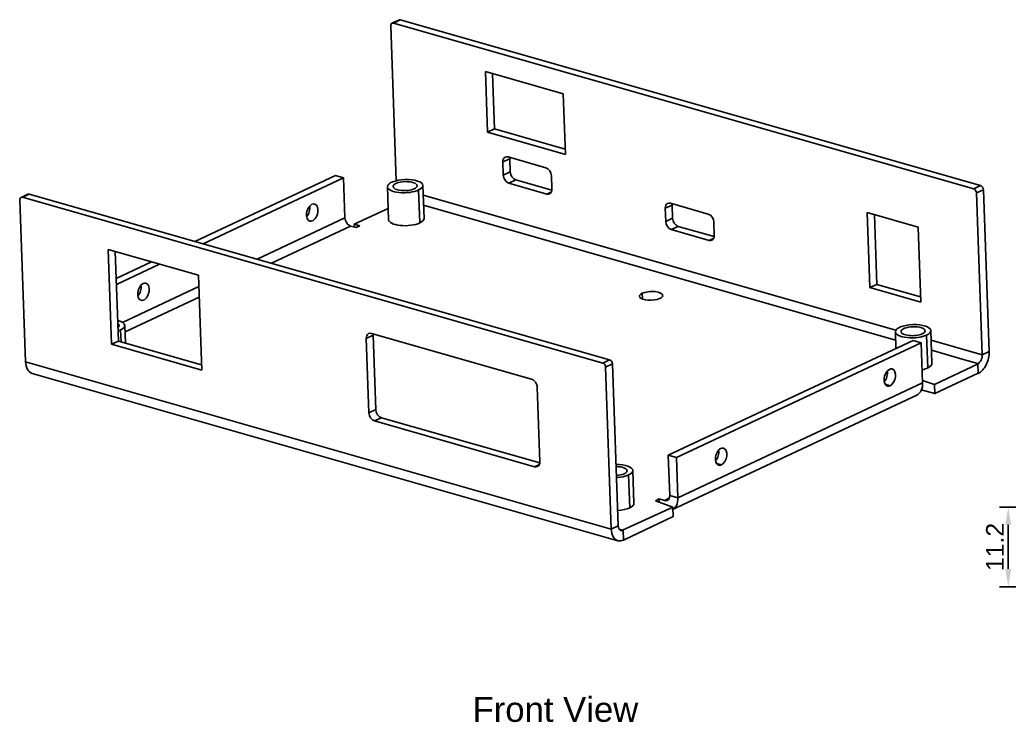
# Model space of a CAD drawing. Header units: millimetres. Extents: x 15 to 627, y 19 to 461.
# Drawn here: x 351.3 to 490.9, y 156.8 to 255.8 of the extents above; entities that cross this region are included whole.
import ezdxf

# ---------------------------------------------------------------- set-up
doc = ezdxf.new("R2010")
doc.units = ezdxf.units.MM
doc.header["$MEASUREMENT"] = 0
doc.layers.get('0').update_dxf_attribs({"linetype": 'CONTINUOUS'})
doc.layers.get('DEFPOINTS').update_dxf_attribs({"linetype": 'CONTINUOUS'})
for name, color, linetype in [('DIMENSION', 3, 'CONTINUOUS'), ('Title', 5, 'CONTINUOUS'), ('VIEW002', 7, 'CONTINUOUS')]:
    doc.layers.add(name, color=color, linetype=linetype)
doc.styles.get("Standard").update_dxf_attribs({"font": 'arial.ttf'})
doc.dimstyles.get("Standard").update_dxf_attribs({"dimscale": 0, "dimtxt": 2.5, "dimasz": 2.5, "dimexe": 1.25, "dimexo": 0.625, "dimtad": 1, "dimdsep": 46, "dimtxsty": 'Standard', "dimcen": 2.5, "dimadec": 0, "dimazin": 0, "dimtfac": 1, "dimtmove": 0, "dimatfit": 3, "dimfxl": 1, "dimarcsym": 0})

# ---------------------------------------------------------------- blocks, each defined once
blk = doc.blocks.new('*D236')
at = {"layer": 'DEFPOINTS', "color": 0, "transparency": 16777216}
for p in [(559.920438, 187.074567), (490.720438, 175.874606), (505.720438, 175.874606)]:
    blk.add_point(p, dxfattribs=at)
at = {"layer": 'DIMENSION', "color": 0, "transparency": 16777216}
for p, q in [((559.295438, 187.074567), (489.470438, 187.074567)), ((490.720438, 184.574567), (490.720438, 178.374606)), ((505.095438, 175.874606), (489.470438, 175.874606))]:
    blk.add_line(p, q, dxfattribs=at)
for points in [[(491.137105, 184.574567), (490.303771, 184.574567), (490.720438, 187.074567)], [(490.303771, 178.374606), (491.137105, 178.374606), (490.720438, 175.874606)]]:
    blk.add_solid(points, dxfattribs=at)
at = {"layer": 'DIMENSION', "color": 0, "linetype": 'ByBlock', "transparency": 16777216, "insert": (488.840438, 181.474587), "char_height": 2.5, "attachment_point": 5, "rotation": 90}
blk.add_mtext('11.2', dxfattribs=at)

msp = doc.modelspace()

# ---------------------------------------------------------------- linework, layer by layer
at = {"linetype": 'ByBlock'}
msp.add_line((480.318, 204.395), (478.637, 204.934), dxfattribs=at)
msp.add_point((478.637, 204.934), dxfattribs=at)
at = {"layer": 'VIEW002'}
for p, q in [((403.805, 255.297), (404.775, 255.752)), ((404.001, 255.308), (404.971, 255.764)), ((486.818, 232.405), (404.971, 255.764)), ((403.636, 254.953), (404.41, 233.102)), ((485.849, 231.95), (404.001, 255.308)), ((417.294, 239.944), (416.992, 248.479)), ((416.992, 248.479), (427.966, 245.347)), ((418.264, 240.399), (417.988, 248.194)), ((427.966, 245.347), (428.268, 236.812)), ((418.264, 240.399), (417.294, 239.944)), ((428.242, 237.551), (418.264, 240.399)), ((428.268, 236.812), (417.294, 239.944)), ((420.412, 236.205), (419.442, 235.75)), ((420.171, 236.46), (425.506, 234.937)), ((420.477, 234.349), (420.412, 236.205)), ((419.507, 233.894), (419.442, 235.75)), ((395.838, 233.846), (376.02, 224.545)), ((396.981, 233.52), (377.163, 224.219)), ((396.981, 233.52), (395.838, 233.846)), ((397.181, 227.861), (396.981, 233.52)), ((420.477, 234.349), (419.507, 233.894)), ((421.272, 233.204), (420.302, 232.749)), ((426.357, 231.753), (421.272, 233.204)), ((426.3, 233.792), (426.366, 231.937)), ((403.163, 232.246), (403.327, 227.608)), ((407.731, 227.153), (407.567, 231.791)), ((408.16, 232.423), (408.324, 227.785)), ((425.637, 231.227), (420.302, 232.749)), ((485.849, 231.95), (486.818, 232.405)), ((486.246, 231.377), (487.216, 231.832)), ((488.024, 209.011), (487.216, 231.832)), ((352.131, 207.582), (351.323, 230.403)), ((352.461, 231.202), (351.491, 230.747)), ((352.657, 231.213), (351.687, 230.758)), ((351.687, 230.758), (433.536, 207.399)), ((352.657, 231.213), (434.506, 207.854)), ((408.208, 231.058), (474.868, 212.034)), ((426.297, 231.536), (425.637, 231.227)), ((487.054, 208.556), (486.246, 231.377)), ((398.494, 226.958), (403.271, 229.201)), ((408.259, 229.637), (474.84, 210.635)), ((443.312, 229.669), (442.342, 229.214)), ((442.408, 227.358), (442.342, 229.214)), ((443.071, 229.924), (448.406, 228.402)), ((443.378, 227.814), (443.312, 229.669)), ((384.786, 222.044), (397.181, 227.861)), ((443.378, 227.814), (442.408, 227.358)), ((471.216, 218.035), (470.841, 228.61)), ((470.841, 228.61), (478.005, 226.566)), ((472.186, 218.49), (471.838, 228.326)), ((386.798, 221.47), (397.976, 226.716)), ((397.976, 226.716), (398.738, 226.498)), ((399.256, 226.741), (398.494, 226.958)), ((398.494, 226.958), (398.507, 226.564)), ((398.738, 226.498), (399.256, 226.741)), ((444.173, 226.668), (443.203, 226.213)), ((448.537, 224.691), (443.203, 226.213)), ((449.257, 225.217), (444.173, 226.668)), ((449.201, 227.256), (449.267, 225.401)), ((478.005, 226.566), (478.38, 215.99)), ((449.197, 225), (448.537, 224.691)), ((364.265, 210.042), (363.792, 223.4)), ((363.792, 223.4), (376.519, 219.768)), ((365.235, 210.497), (364.788, 223.116)), ((369.879, 221.663), (364.922, 219.337)), ((371.022, 221.337), (364.952, 218.489)), ((376.519, 219.768), (376.992, 206.41)), ((365.803, 213.135), (376.575, 218.19)), ((472.186, 218.49), (471.216, 218.035)), ((478.38, 215.99), (471.216, 218.035)), ((478.353, 216.73), (472.186, 218.49)), ((366.161, 211.785), (376.628, 216.697)), ((439.121, 216.42), (439.093, 217.226)), ((366.128, 212.698), (366.216, 210.217)), ((365.594, 210.394), (365.535, 212.066)), ((400.175, 210.859), (401.145, 211.314)), ((400.546, 200.376), (400.175, 210.859)), ((400.904, 211.569), (423.492, 205.123)), ((401.516, 200.831), (401.145, 211.314)), ((474.799, 211.802), (474.882, 209.459)), ((479.367, 206.708), (479.203, 211.347)), ((479.796, 211.979), (479.96, 207.34)), ((364.265, 210.042), (365.235, 210.497)), ((376.992, 206.41), (364.265, 210.042)), ((376.966, 207.149), (365.235, 210.497)), ((442.774, 194.391), (477.304, 210.596)), ((443.917, 194.064), (478.448, 210.27)), ((477.304, 210.596), (478.448, 210.27)), ((478.448, 210.27), (478.648, 204.611)), ((479.844, 210.614), (487.054, 208.556)), ((479.895, 209.193), (484.535, 207.868)), ((487.054, 208.556), (488.024, 209.011)), ((352.131, 207.582), (434.741, 184.005)), ((434.506, 207.854), (433.536, 207.399)), ((434.903, 207.282), (433.933, 206.826)), ((433.933, 206.826), (434.741, 184.005)), ((434.903, 207.282), (435.711, 184.46)), ((486.484, 207.301), (480.318, 204.395)), ((484.535, 207.868), (486.441, 207.325)), ((486.441, 207.325), (486.49, 205.933)), ((353.062, 205.936), (435.672, 182.36)), ((480.388, 203.089), (486.499, 205.957)), ((424.287, 203.977), (424.659, 193.495)), ((444.117, 188.406), (478.648, 204.611)), ((474.061, 204.203), (473.373, 204.399)), ((480.318, 204.395), (480.368, 203.004)), ((443.274, 186.686), (477.805, 202.891)), ((480.359, 203.097), (478.454, 203.641)), ((400.546, 200.376), (401.516, 200.831)), ((401.341, 199.231), (402.311, 199.686)), ((424.65, 193.311), (402.311, 199.686)), ((423.929, 192.784), (401.341, 199.231)), ((442.974, 188.732), (442.774, 194.391)), ((442.774, 194.391), (443.917, 194.064)), ((444.117, 188.406), (443.917, 194.064)), ((423.929, 192.784), (424.589, 193.094)), ((450.264, 193.035), (449.576, 193.231)), ((437.336, 186.983), (437.171, 191.621)), ((437.764, 192.253), (437.929, 187.615)), ((442.974, 188.732), (444.117, 188.406)), ((443.429, 187.094), (436.332, 183.836)), ((441.483, 188.239), (440.966, 187.996)), ((440.966, 187.996), (443.429, 187.094)), ((442.245, 188.022), (441.483, 188.239)), ((441.483, 188.239), (441.497, 187.845)), ((442.905, 188.331), (442.245, 188.022)), ((443.429, 187.094), (443.478, 185.702)), ((436.44, 182.454), (443.476, 185.756)), ((434.741, 184.005), (435.711, 184.46)), ((436.391, 183.836), (435.841, 183.993)), ((436.44, 182.445), (436.391, 183.836))]:
    msp.add_line(p, q, dxfattribs=at)
for centre, major_axis, ratio, start_param, end_param in [((404.987, 255.3), (0.212, -0.453), 0.699831, -3.68921, -3.14159), ((404.017, 254.845), (0.212, -0.453), 0.699831, -3.14159, -2.11842), ((404.017, 254.845), (0.212, -0.453), 0.699831, -3.68921, -3.14159), ((420.204, 235.532), (0.425, -0.905), 0.699831, -3.14159, -2.11842), ((420.204, 235.532), (0.425, -0.905), 0.699831, -3.68921, -3.14159), ((421.174, 235.987), (0.425, -0.905), 0.699831, -2.32269, -2.11842), ((425.538, 234.01), (-0.425, 0.905), 0.699831, 4.16477, 5.73556), ((405.662, 232.335), (2.498, 0.089), 0.37191, 0, 3.14159), ((420.269, 233.677), (-0.425, 0.905), 0.699831, 1.02318, 2.59397), ((421.239, 234.132), (-0.425, 0.905), 0.699831, 1.02318, 2.59397), ((405.662, 232.335), (2.498, 0.089), 0.37191, 3.14159, 5.56638), ((405.662, 232.335), (1.699, 0.06), 0.37191, 0, 3.14159), ((405.662, 232.335), (1.699, 0.06), 0.37191, 3.14159, 5.56638), ((405.662, 232.335), (1.699, 0.06), 0.37191, 5.56638, 6.2831853), ((405.662, 232.335), (2.498, 0.089), 0.37191, 5.56638, 6.2831853), ((425.604, 232.154), (-0.425, 0.905), 0.699831, 3.14159, 4.16477), ((485.865, 231.486), (-0.212, 0.453), 0.699831, 4.16477, 5.73556), ((486.835, 231.941), (-0.212, 0.453), 0.699831, 4.16477, 5.73556), ((351.704, 230.294), (0.212, -0.453), 0.699831, -3.14159, -2.11842), ((351.704, 230.294), (0.212, -0.453), 0.699831, -3.68921, -3.14159), ((352.674, 230.749), (0.212, -0.453), 0.699831, -3.68921, -3.14159), ((425.604, 232.154), (-0.425, 0.905), 0.699831, 2.59397, 3.14159), ((392.553, 228.612), (-0.343, -1.202), 0.609852, 3.63007, 6.2831853), ((391.41, 228.939), (0.343, 1.202), 0.609852, -2.24739, -0.894205), ((392.553, 228.612), (-0.343, -1.202), 0.609852, 0, 3.14159), ((392.553, 228.612), (-0.343, -1.202), 0.609852, 3.14159, 3.63007), ((443.104, 228.996), (0.425, -0.905), 0.699831, -3.14159, -2.11842), ((443.104, 228.996), (0.425, -0.905), 0.699831, -3.68921, -3.14159), ((444.074, 229.452), (0.425, -0.905), 0.699831, -2.32269, -2.11842), ((397.943, 227.643), (0.425, -0.905), 0.699831, -2.11842, -0.547621), ((405.826, 227.696), (2.498, 0.089), 0.37191, 3.14159, 5.56638), ((405.826, 227.696), (2.498, 0.089), 0.37191, 5.56638, 6.2831853), ((444.14, 227.596), (-0.425, 0.905), 0.699831, 1.02318, 2.59397), ((448.439, 227.474), (-0.425, 0.905), 0.699831, 4.16477, 5.73556), ((443.17, 227.141), (-0.425, 0.905), 0.699831, 1.02318, 2.59397), ((448.505, 225.619), (-0.425, 0.905), 0.699831, 2.59397, 3.14159), ((448.505, 225.619), (-0.425, 0.905), 0.699831, 3.14159, 4.16477), ((368.757, 217.445), (-0.343, -1.202), 0.609852, 3.63007, 6.2831853), ((367.613, 217.771), (0.343, 1.202), 0.609852, -2.24739, -0.894205), ((368.757, 217.445), (-0.343, -1.202), 0.609852, 0, 3.14159), ((368.757, 217.445), (-0.343, -1.202), 0.609852, 3.14159, 3.63007), ((440.35, 216.867), (-1.649, -0.058), 0.37191, -0.716804, 0), ((440.35, 216.867), (-1.649, -0.058), 0.37191, 0, 3.1415953), ((440.35, 216.867), (-1.649, -0.058), 0.37191, -3.14159, -0.716804), ((363.63, 212.609), (2.498, 0.089), 0.37191, 0, 0.912533), ((363.63, 212.609), (1.699, 0.06), 0.37191, 0, 0.451891), ((363.63, 212.609), (1.699, 0.06), 0.37191, 5.83129, 6.2831853), ((363.63, 212.609), (2.498, 0.089), 0.37191, 5.56638, 6.2831853), ((477.297, 211.89), (2.498, 0.089), 0.37191, 0, 3.14159), ((477.297, 211.89), (1.699, 0.06), 0.37191, 0, 3.14159), ((363.63, 212.609), (2.498, 0.089), 0.37191, 5.37065, 5.56638), ((400.937, 210.641), (0.425, -0.905), 0.699831, -3.14159, -2.11842), ((400.937, 210.641), (0.425, -0.905), 0.699831, -3.68921, -3.14159), ((401.907, 211.097), (0.425, -0.905), 0.699831, -2.32269, -2.11842), ((477.297, 211.89), (2.498, 0.089), 0.37191, 3.14159, 5.56638), ((477.297, 211.89), (1.699, 0.06), 0.37191, 3.14159, 5.56638), ((477.297, 211.89), (1.699, 0.06), 0.37191, 5.56638, 6.2831853), ((477.297, 211.89), (2.498, 0.089), 0.37191, 5.56638, 6.2831853), ((486.408, 208.252), (-0.274, -0.962), 0.609852, 0.488473, 2.05927), ((486.408, 208.252), (-0.686, -2.404), 0.609852, 0.488473, 2.05927), ((353.748, 208.34), (0.686, 2.404), 0.609852, -4.22392, -3.14159), ((433.552, 206.935), (-0.212, 0.453), 0.699831, 4.16477, 5.73556), ((434.522, 207.39), (-0.212, 0.453), 0.699831, 4.16477, 5.73556), ((474.02, 205.362), (-0.343, -1.202), 0.609852, 3.14159, 6.2831853), ((474.02, 205.362), (-0.343, -1.202), 0.609852, 0.488473, 3.14159), ((477.462, 207.252), (2.498, 0.089), 0.37191, 5.16447, 5.56638), ((477.462, 207.252), (2.498, 0.089), 0.37191, 5.56638, 6.2831853), ((423.525, 204.195), (0.425, -0.905), 0.699831, -5.26001, -3.68921), ((472.877, 205.689), (0.343, 1.202), 0.609852, -2.24739, -0.894205), ((474.02, 205.362), (-0.343, -1.202), 0.609852, 0, 0.488473), ((476.743, 205.154), (-1.062, 2.263), 0.699831, 3.14159, 4.16477), ((401.308, 200.159), (-0.425, 0.905), 0.699831, 1.02318, 2.59397), ((402.278, 200.614), (-0.425, 0.905), 0.699831, 1.02318, 2.59397), ((450.223, 194.195), (-0.343, -1.202), 0.609852, 3.14159, 6.2831853), ((450.223, 194.195), (-0.343, -1.202), 0.609852, 0.488473, 3.14159), ((449.08, 194.521), (0.343, 1.202), 0.609852, -2.24739, -0.894205), ((423.897, 193.712), (0.425, -0.905), 0.699831, -0.547621, 0), ((423.897, 193.712), (0.425, -0.905), 0.699831, 0, 1.0231753), ((435.266, 192.165), (2.498, 0.089), 0.37191, 0, 1.50181), ((435.266, 192.165), (1.699, 0.06), 0.37191, 0, 1.46926), ((450.223, 194.195), (-0.343, -1.202), 0.609852, 0, 0.488473), ((435.266, 192.165), (1.699, 0.06), 0.37191, 4.81393, 5.56638), ((435.266, 192.165), (2.498, 0.089), 0.37191, 4.78137, 5.56638), ((435.266, 192.165), (1.699, 0.06), 0.37191, 5.56638, 6.2831853), ((435.266, 192.165), (2.498, 0.089), 0.37191, 5.56638, 6.2831853), ((442.212, 188.949), (-0.425, 0.905), 0.699831, 3.14159, 4.16477), ((442.212, 188.949), (-1.062, 2.263), 0.699831, 3.14159, 4.16477), ((435.43, 187.526), (2.498, 0.089), 0.37191, 4.78137, 5.56638), ((435.43, 187.526), (2.498, 0.089), 0.37191, 5.56638, 6.2831853), ((442.212, 188.949), (-0.425, 0.905), 0.699831, 2.59397, 3.14159), ((436.358, 184.764), (0.274, 0.962), 0.609852, -4.22392, -3.14159), ((436.358, 184.764), (0.686, 2.404), 0.609852, -4.22392, -3.14159), ((436.358, 184.764), (0.274, 0.962), 0.609852, -3.14159, -2.65312), ((436.358, 184.764), (0.686, 2.404), 0.609852, -3.14159, -2.65312)]:
    msp.add_ellipse(centre, major_axis=major_axis, ratio=ratio, start_param=start_param, end_param=end_param, dxfattribs=at)

# ---------------------------------------------------------------- texts
at = {"layer": 'Title', "linetype": 'ByBlock', "insert": (415.173, 160.321), "char_height": 2.5, "width": 52.61086, "attachment_point": 1}
msp.add_mtext('{\\H1.4x;Front View}', dxfattribs=at)

# ---------------------------------------------------------------- dimensions: what is measured, and where the dimension line sits
at = {"layer": 'DIMENSION'}
dim = msp.add_linear_dim(base=(490.72, 175.875), p1=(559.92, 187.075), p2=(505.72, 175.875), angle=90, dimstyle='Standard', override={"dimscale": 1, "dimlfac": 1, "dimtxsty": 'Standard', "dimsah": 1, "dimtolj": 0}, dxfattribs=at)
dim.commit()
dim.dimension.update_dxf_attribs({"geometry": '*D236', "text_midpoint": (488.84, 181.475)})

doc.saveas('drawing.dxf')
